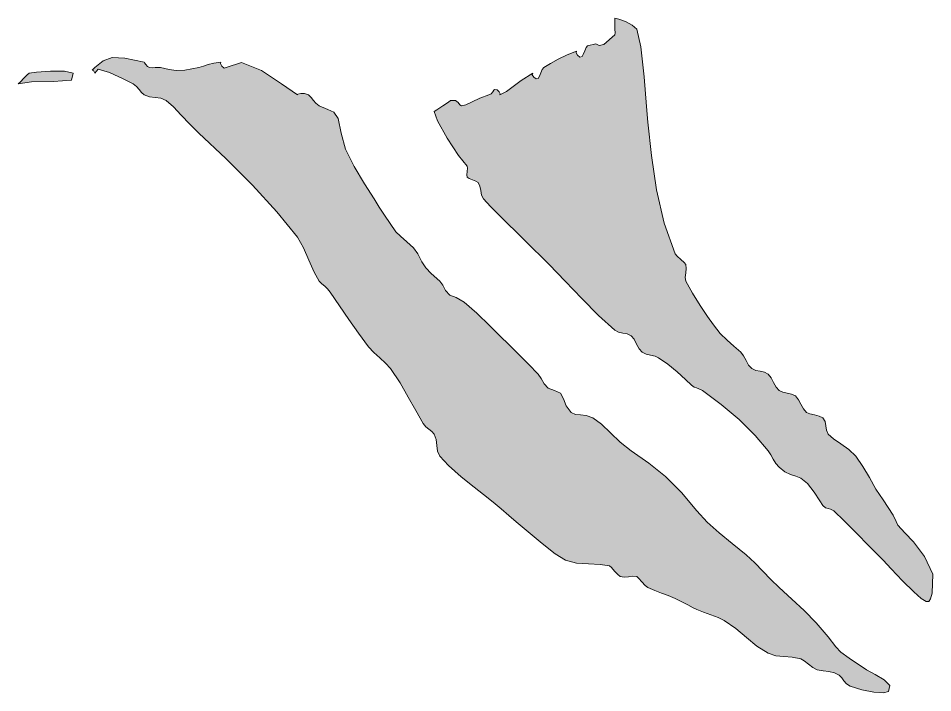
# Model space of a CAD drawing. Header units: inches. Extents: x -600 to 863, y -502 to 873.
# Drawn here: x 48.73 to 66.42, y 161.03 to 174.07 of the extents above; entities that cross this region are included whole.
import ezdxf

# ---------------------------------------------------------------- set-up
doc = ezdxf.new("R2010")
doc.units = ezdxf.units.IN
doc.header["$MEASUREMENT"] = 0
doc.layers.add('Layer 1', color=7, linetype='Continuous')

msp = doc.modelspace()

# ---------------------------------------------------------------- hatches: boundary and pattern name
at = {"layer": 'Layer 1', "true_color": 0xffffff}
for points in [[(60.274, 173.967), (60.273, 173.983), (60.274, 174.02), (60.274, 174.056), (60.274, 174.073), (60.352, 174.054), (60.478, 174.008), (60.607, 173.942), (60.697, 173.861), (60.775, 173.524), (60.84, 172.942), (60.886, 172.369), (60.909, 172.062), (60.982, 171.42), (61.081, 170.757), (61.226, 170.11), (61.438, 169.52), (61.479, 169.471), (61.549, 169.409), (61.616, 169.35), (61.65, 169.309), (61.656, 169.232), (61.645, 169.147), (61.637, 169.062), (61.65, 168.99), (61.779, 168.755), (61.925, 168.519), (62.067, 168.306), (62.18, 168.144), (62.312, 167.978), (62.444, 167.846), (62.575, 167.73), (62.709, 167.614), (62.765, 167.543), (62.813, 167.451), (62.862, 167.362), (62.921, 167.297), (63.001, 167.261), (63.085, 167.245), (63.166, 167.229), (63.238, 167.19), (63.296, 167.119), (63.344, 167.029), (63.392, 166.941), (63.45, 166.873), (63.521, 166.841), (63.607, 166.823), (63.694, 166.804), (63.768, 166.768), (63.826, 166.696), (63.874, 166.607), (63.921, 166.519), (63.979, 166.449), (64.048, 166.42), (64.139, 166.4), (64.229, 166.379), (64.297, 166.344), (64.34, 166.273), (64.354, 166.191), (64.367, 166.107), (64.403, 166.026), (64.501, 165.938), (64.644, 165.841), (64.799, 165.73), (64.933, 165.603), (65.069, 165.406), (65.198, 165.188), (65.326, 164.965), (65.462, 164.756), (65.659, 164.46), (65.715, 164.338), (65.75, 164.267), (65.886, 164.12), (66.052, 163.945), (66.267, 163.664), (66.423, 163.32), (66.415, 162.955), (66.378, 162.843), (66.348, 162.79), (66.299, 162.793), (66.203, 162.85), (66.055, 162.979), (65.84, 163.195), (65.622, 163.425), (65.462, 163.591), (65.196, 163.86), (64.941, 164.122), (64.708, 164.356), (64.509, 164.544), (64.448, 164.58), (64.398, 164.59), (64.35, 164.604), (64.297, 164.649), (64.237, 164.742), (64.13, 164.905), (64.001, 165.072), (63.874, 165.179), (63.773, 165.216), (63.669, 165.25), (63.561, 165.301), (63.45, 165.391), (63.39, 165.465), (63.34, 165.545), (63.292, 165.627), (63.238, 165.708), (62.987, 166.005), (62.679, 166.31), (62.333, 166.604), (61.968, 166.873), (61.901, 166.909), (61.853, 166.924), (61.809, 166.939), (61.756, 166.979), (61.644, 167.086), (61.482, 167.232), (61.299, 167.385), (61.121, 167.508), (61.051, 167.535), (60.966, 167.555), (60.879, 167.578), (60.803, 167.614), (60.744, 167.682), (60.696, 167.773), (60.649, 167.864), (60.591, 167.932), (60.511, 167.968), (60.428, 167.983), (60.347, 167.999), (60.274, 168.038), (59.958, 168.326), (59.635, 168.653), (59.313, 168.99), (59.003, 169.309), (58.847, 169.465), (58.688, 169.623), (58.529, 169.783), (58.368, 169.943), (58.2, 170.106), (58.027, 170.271), (57.866, 170.43), (57.732, 170.579), (57.696, 170.655), (57.681, 170.74), (57.665, 170.825), (57.627, 170.896), (57.582, 170.924), (57.517, 170.949), (57.454, 170.974), (57.415, 171.002), (57.409, 171.048), (57.418, 171.112), (57.426, 171.175), (57.415, 171.214), (57.249, 171.419), (57.03, 171.756), (56.845, 172.087), (56.78, 172.273), (56.831, 172.304), (56.945, 172.378), (57.055, 172.452), (57.097, 172.484), (57.189, 172.484), (57.242, 172.447), (57.275, 172.402), (57.309, 172.379), (57.392, 172.401), (57.512, 172.459), (57.663, 172.529), (57.838, 172.591), (57.883, 172.615), (57.914, 172.65), (57.934, 172.682), (57.944, 172.696), (57.996, 172.688), (58.035, 172.653), (58.056, 172.613), (58.05, 172.591), (58.18, 172.658), (58.306, 172.754), (58.462, 172.873), (58.686, 173.014), (58.674, 172.979), (58.705, 172.934), (58.753, 172.902), (58.792, 172.908), (58.815, 172.953), (58.842, 173.019), (58.87, 173.082), (58.897, 173.12), (59.026, 173.2), (59.179, 173.284), (59.35, 173.365), (59.533, 173.438), (59.523, 173.407), (59.552, 173.359), (59.598, 173.324), (59.639, 173.332), (59.66, 173.373), (59.691, 173.442), (59.722, 173.51), (59.744, 173.543), (59.905, 173.58), (59.973, 173.55), (60.06, 173.568), (60.274, 173.755), (60.277, 173.793), (60.275, 173.865), (60.272, 173.936)], [(50.215, 173.12), (50.373, 173.253), (50.548, 173.313), (50.795, 173.303), (51.168, 173.226), (51.177, 173.211), (51.199, 173.179), (51.232, 173.143), (51.274, 173.12), (51.326, 173.115), (51.379, 173.119), (51.434, 173.124), (51.486, 173.12), (51.65, 173.084), (51.786, 173.063), (51.958, 173.071), (52.227, 173.12), (52.316, 173.146), (52.409, 173.178), (52.517, 173.207), (52.65, 173.226), (52.646, 173.199), (52.672, 173.148), (52.713, 173.109), (52.756, 173.12), (53.053, 173.221), (53.438, 173.063), (53.826, 172.803), (54.133, 172.591), (54.144, 172.605), (54.197, 172.62), (54.271, 172.62), (54.345, 172.591), (54.398, 172.54), (54.442, 172.485), (54.489, 172.431), (54.556, 172.379), (54.719, 172.307), (54.838, 172.255), (54.922, 172.133), (54.979, 171.85), (55.066, 171.542), (55.231, 171.205), (55.428, 170.872), (55.615, 170.579), (55.716, 170.421), (55.818, 170.264), (55.925, 170.105), (56.039, 169.943), (56.125, 169.857), (56.252, 169.748), (56.379, 169.631), (56.462, 169.52), (56.541, 169.36), (56.618, 169.249), (56.723, 169.14), (56.886, 168.99), (56.943, 168.909), (57, 168.807), (57.08, 168.716), (57.203, 168.673), (57.362, 168.58), (57.602, 168.368), (57.854, 168.124), (58.05, 167.932), (58.229, 167.759), (58.416, 167.571), (58.605, 167.38), (58.792, 167.19), (58.847, 167.107), (58.905, 167.005), (58.986, 166.916), (59.109, 166.873), (59.223, 166.822), (59.28, 166.711), (59.331, 166.574), (59.427, 166.449), (59.514, 166.409), (59.609, 166.401), (59.719, 166.392), (59.85, 166.344), (60.017, 166.221), (60.191, 166.053), (60.38, 165.872), (60.591, 165.708), (60.934, 165.471), (61.254, 165.208), (61.561, 164.904), (61.862, 164.544), (62.057, 164.326), (62.289, 164.121), (62.546, 163.914), (62.815, 163.696), (62.982, 163.543), (63.139, 163.381), (63.293, 163.218), (63.45, 163.062), (63.697, 162.838), (63.937, 162.619), (64.171, 162.383), (64.403, 162.108), (64.547, 161.918), (64.644, 161.814), (64.806, 161.699), (65.145, 161.473), (65.308, 161.381), (65.484, 161.28), (65.597, 161.17), (65.568, 161.05), (65.47, 161.028), (65.284, 161.041), (65.055, 161.084), (64.827, 161.155), (64.753, 161.201), (64.707, 161.257), (64.667, 161.314), (64.615, 161.367), (64.521, 161.413), (64.415, 161.437), (64.303, 161.452), (64.191, 161.473), (64.105, 161.515), (64.018, 161.581), (63.938, 161.646), (63.874, 161.685), (63.707, 161.719), (63.546, 161.729), (63.391, 161.744), (63.238, 161.791), (63.022, 161.926), (62.818, 162.095), (62.613, 162.271), (62.392, 162.426), (62.27, 162.484), (62.13, 162.536), (61.988, 162.586), (61.862, 162.638), (61.792, 162.672), (61.685, 162.728), (61.56, 162.79), (61.438, 162.85), (61.304, 162.908), (61.176, 162.955), (61.048, 163.003), (60.909, 163.062), (60.86, 163.103), (60.798, 163.172), (60.739, 163.238), (60.697, 163.273), (60.621, 163.28), (60.538, 163.271), (60.456, 163.263), (60.38, 163.273), (60.329, 163.312), (60.268, 163.382), (60.21, 163.449), (60.168, 163.484), (59.987, 163.511), (59.763, 163.52), (59.529, 163.537), (59.321, 163.591), (59.122, 163.714), (58.865, 163.914), (58.598, 164.138), (58.368, 164.332), (58.224, 164.454), (58.077, 164.582), (57.917, 164.717), (57.732, 164.861), (57.55, 165.003), (57.303, 165.204), (57.059, 165.42), (56.886, 165.603), (56.843, 165.699), (56.83, 165.811), (56.818, 165.923), (56.78, 166.026), (56.734, 166.079), (56.678, 166.124), (56.62, 166.174), (56.568, 166.237), (56.424, 166.487), (56.278, 166.748), (56.119, 167.019), (55.933, 167.297), (55.837, 167.404), (55.725, 167.507), (55.61, 167.609), (55.509, 167.72), (55.313, 167.982), (55.128, 168.245), (54.948, 168.51), (54.768, 168.779), (54.717, 168.842), (54.661, 168.892), (54.605, 168.938), (54.556, 168.99), (54.457, 169.165), (54.357, 169.394), (54.251, 169.633), (54.133, 169.838), (53.736, 170.33), (53.261, 170.847), (52.746, 171.361), (52.227, 171.85), (52.05, 172.025), (51.886, 172.201), (51.733, 172.36), (51.592, 172.484), (51.493, 172.527), (51.383, 172.54), (51.272, 172.552), (51.168, 172.591), (51.115, 172.638), (51.071, 172.693), (51.023, 172.751), (50.956, 172.803), (50.761, 172.904), (50.498, 173.023), (50.279, 173.086), (50.215, 173.014), (50.186, 173.065), (50.164, 173.072), (50.167, 173.077)], [(48.733, 172.803), (48.778, 172.846), (48.842, 172.916), (48.904, 172.981), (48.944, 173.014), (49.086, 173.032), (49.354, 173.052), (49.63, 173.052), (49.792, 173.014), (49.76, 172.879), (49.411, 172.848), (48.987, 172.846)]]:
    msp.add_hatch(color=7, dxfattribs=at).paths.add_polyline_path(points)

# ---------------------------------------------------------------- linework, layer by layer
at = {"layer": 'Layer 1', "lineweight": 0}
for points in [[(60.274, 173.967), (60.273, 173.983), (60.274, 174.02), (60.274, 174.056), (60.274, 174.073), (60.352, 174.054), (60.478, 174.008), (60.607, 173.942), (60.697, 173.861), (60.775, 173.524), (60.84, 172.942), (60.886, 172.369), (60.909, 172.062), (60.982, 171.42), (61.081, 170.757), (61.226, 170.11), (61.438, 169.52), (61.479, 169.471), (61.549, 169.409), (61.616, 169.35), (61.65, 169.309), (61.656, 169.232), (61.645, 169.147), (61.637, 169.062), (61.65, 168.99), (61.779, 168.755), (61.925, 168.519), (62.067, 168.306), (62.18, 168.144), (62.312, 167.978), (62.444, 167.846), (62.575, 167.73), (62.709, 167.614), (62.765, 167.543), (62.813, 167.451), (62.862, 167.362), (62.921, 167.297), (63.001, 167.261), (63.085, 167.245), (63.166, 167.229), (63.238, 167.19), (63.296, 167.119), (63.344, 167.029), (63.392, 166.941), (63.45, 166.873), (63.521, 166.841), (63.607, 166.823), (63.694, 166.804), (63.768, 166.768), (63.826, 166.696), (63.874, 166.607), (63.921, 166.519), (63.979, 166.449), (64.048, 166.42), (64.139, 166.4), (64.229, 166.379), (64.297, 166.344), (64.34, 166.273), (64.354, 166.191), (64.367, 166.107), (64.403, 166.026), (64.501, 165.938), (64.644, 165.841), (64.799, 165.73), (64.933, 165.603), (65.069, 165.406), (65.198, 165.188), (65.326, 164.965), (65.462, 164.756), (65.659, 164.46), (65.715, 164.338), (65.75, 164.267), (65.886, 164.12), (66.052, 163.945), (66.267, 163.664), (66.423, 163.32), (66.415, 162.955), (66.378, 162.843), (66.348, 162.79), (66.299, 162.793), (66.203, 162.85), (66.055, 162.979), (65.84, 163.195), (65.622, 163.425), (65.462, 163.591), (65.196, 163.86), (64.941, 164.122), (64.708, 164.356), (64.509, 164.544), (64.448, 164.58), (64.398, 164.59), (64.35, 164.604), (64.297, 164.649), (64.237, 164.742), (64.13, 164.905), (64.001, 165.072), (63.874, 165.179), (63.773, 165.216), (63.669, 165.25), (63.561, 165.301), (63.45, 165.391), (63.39, 165.465), (63.34, 165.545), (63.292, 165.627), (63.238, 165.708), (62.987, 166.005), (62.679, 166.31), (62.333, 166.604), (61.968, 166.873), (61.901, 166.909), (61.853, 166.924), (61.809, 166.939), (61.756, 166.979), (61.644, 167.086), (61.482, 167.232), (61.299, 167.385), (61.121, 167.508), (61.051, 167.535), (60.966, 167.555), (60.879, 167.578), (60.803, 167.614), (60.744, 167.682), (60.696, 167.773), (60.649, 167.864), (60.591, 167.932), (60.511, 167.968), (60.428, 167.983), (60.347, 167.999), (60.274, 168.038), (59.958, 168.326), (59.635, 168.653), (59.313, 168.99), (59.003, 169.309), (58.847, 169.465), (58.688, 169.623), (58.529, 169.783), (58.368, 169.943), (58.2, 170.106), (58.027, 170.271), (57.866, 170.43), (57.732, 170.579), (57.696, 170.655), (57.681, 170.74), (57.665, 170.825), (57.627, 170.896), (57.582, 170.924), (57.517, 170.949), (57.454, 170.974), (57.415, 171.002), (57.409, 171.048), (57.418, 171.112), (57.426, 171.175), (57.415, 171.214), (57.249, 171.419), (57.03, 171.756), (56.845, 172.087), (56.78, 172.273), (56.831, 172.304), (56.945, 172.378), (57.055, 172.452), (57.097, 172.484), (57.189, 172.484), (57.242, 172.447), (57.275, 172.402), (57.309, 172.379), (57.392, 172.401), (57.512, 172.459), (57.663, 172.529), (57.838, 172.591), (57.883, 172.615), (57.914, 172.65), (57.934, 172.682), (57.944, 172.696), (57.996, 172.688), (58.035, 172.653), (58.056, 172.613), (58.05, 172.591), (58.18, 172.658), (58.306, 172.754), (58.462, 172.873), (58.686, 173.014), (58.674, 172.979), (58.705, 172.934), (58.753, 172.902), (58.792, 172.908), (58.815, 172.953), (58.842, 173.019), (58.87, 173.082), (58.897, 173.12), (59.026, 173.2), (59.179, 173.284), (59.35, 173.365), (59.533, 173.438), (59.523, 173.407), (59.552, 173.359), (59.598, 173.324), (59.639, 173.332), (59.66, 173.373), (59.691, 173.442), (59.722, 173.51), (59.744, 173.543), (59.905, 173.58), (59.973, 173.55), (60.06, 173.568), (60.274, 173.755), (60.277, 173.793), (60.275, 173.865), (60.272, 173.936), (60.274, 173.967), (60.274, 173.967)], [(50.215, 173.12), (50.373, 173.253), (50.548, 173.313), (50.795, 173.303), (51.168, 173.226), (51.177, 173.211), (51.199, 173.179), (51.232, 173.143), (51.274, 173.12), (51.326, 173.115), (51.379, 173.119), (51.434, 173.124), (51.486, 173.12), (51.65, 173.084), (51.786, 173.063), (51.958, 173.071), (52.227, 173.12), (52.316, 173.146), (52.409, 173.178), (52.517, 173.207), (52.65, 173.226), (52.646, 173.199), (52.672, 173.148), (52.713, 173.109), (52.756, 173.12), (53.053, 173.221), (53.438, 173.063), (53.826, 172.803), (54.133, 172.591), (54.144, 172.605), (54.197, 172.62), (54.271, 172.62), (54.345, 172.591), (54.398, 172.54), (54.442, 172.485), (54.489, 172.431), (54.556, 172.379), (54.719, 172.307), (54.838, 172.255), (54.922, 172.133), (54.979, 171.85), (55.066, 171.542), (55.231, 171.205), (55.428, 170.872), (55.615, 170.579), (55.716, 170.421), (55.818, 170.264), (55.925, 170.105), (56.039, 169.943), (56.125, 169.857), (56.252, 169.748), (56.379, 169.631), (56.462, 169.52), (56.541, 169.36), (56.618, 169.249), (56.723, 169.14), (56.886, 168.99), (56.943, 168.909), (57, 168.807), (57.08, 168.716), (57.203, 168.673), (57.362, 168.58), (57.602, 168.368), (57.854, 168.124), (58.05, 167.932), (58.229, 167.759), (58.416, 167.571), (58.605, 167.38), (58.792, 167.19), (58.847, 167.107), (58.905, 167.005), (58.986, 166.916), (59.109, 166.873), (59.223, 166.822), (59.28, 166.711), (59.331, 166.574), (59.427, 166.449), (59.514, 166.409), (59.609, 166.401), (59.719, 166.392), (59.85, 166.344), (60.017, 166.221), (60.191, 166.053), (60.38, 165.872), (60.591, 165.708), (60.934, 165.471), (61.254, 165.208), (61.561, 164.904), (61.862, 164.544), (62.057, 164.326), (62.289, 164.121), (62.546, 163.914), (62.815, 163.696), (62.982, 163.543), (63.139, 163.381), (63.293, 163.218), (63.45, 163.062), (63.697, 162.838), (63.937, 162.619), (64.171, 162.383), (64.403, 162.108), (64.547, 161.918), (64.644, 161.814), (64.806, 161.699), (65.145, 161.473), (65.308, 161.381), (65.484, 161.28), (65.597, 161.17), (65.568, 161.05), (65.47, 161.028), (65.284, 161.041), (65.055, 161.084), (64.827, 161.155), (64.753, 161.201), (64.707, 161.257), (64.667, 161.314), (64.615, 161.367), (64.521, 161.413), (64.415, 161.437), (64.303, 161.452), (64.191, 161.473), (64.105, 161.515), (64.018, 161.581), (63.938, 161.646), (63.874, 161.685), (63.707, 161.719), (63.546, 161.729), (63.391, 161.744), (63.238, 161.791), (63.022, 161.926), (62.818, 162.095), (62.613, 162.271), (62.392, 162.426), (62.27, 162.484), (62.13, 162.536), (61.988, 162.586), (61.862, 162.638), (61.792, 162.672), (61.685, 162.728), (61.56, 162.79), (61.438, 162.85), (61.304, 162.908), (61.176, 162.955), (61.048, 163.003), (60.909, 163.062), (60.86, 163.103), (60.798, 163.172), (60.739, 163.238), (60.697, 163.273), (60.621, 163.28), (60.538, 163.271), (60.456, 163.263), (60.38, 163.273), (60.329, 163.312), (60.268, 163.382), (60.21, 163.449), (60.168, 163.484), (59.987, 163.511), (59.763, 163.52), (59.529, 163.537), (59.321, 163.591), (59.122, 163.714), (58.865, 163.914), (58.598, 164.138), (58.368, 164.332), (58.224, 164.454), (58.077, 164.582), (57.917, 164.717), (57.732, 164.861), (57.55, 165.003), (57.303, 165.204), (57.059, 165.42), (56.886, 165.603), (56.843, 165.699), (56.83, 165.811), (56.818, 165.923), (56.78, 166.026), (56.734, 166.079), (56.678, 166.124), (56.62, 166.174), (56.568, 166.237), (56.424, 166.487), (56.278, 166.748), (56.119, 167.019), (55.933, 167.297), (55.837, 167.404), (55.725, 167.507), (55.61, 167.609), (55.509, 167.72), (55.313, 167.982), (55.128, 168.245), (54.948, 168.51), (54.768, 168.779), (54.717, 168.842), (54.661, 168.892), (54.605, 168.938), (54.556, 168.99), (54.457, 169.165), (54.357, 169.394), (54.251, 169.633), (54.133, 169.838), (53.736, 170.33), (53.261, 170.847), (52.746, 171.361), (52.227, 171.85), (52.05, 172.025), (51.886, 172.201), (51.733, 172.36), (51.592, 172.484), (51.493, 172.527), (51.383, 172.54), (51.272, 172.552), (51.168, 172.591), (51.115, 172.638), (51.071, 172.693), (51.023, 172.751), (50.956, 172.803), (50.761, 172.904), (50.498, 173.023), (50.279, 173.086), (50.215, 173.014), (50.186, 173.065), (50.164, 173.072), (50.167, 173.077), (50.215, 173.12), (50.215, 173.12)], [(48.733, 172.803), (48.778, 172.846), (48.842, 172.916), (48.904, 172.981), (48.944, 173.014), (49.086, 173.032), (49.354, 173.052), (49.63, 173.052), (49.792, 173.014), (49.76, 172.879), (49.411, 172.848), (48.987, 172.846), (48.733, 172.803), (48.733, 172.803)]]:
    msp.add_lwpolyline(points, dxfattribs=at)

doc.saveas('drawing.dxf')
